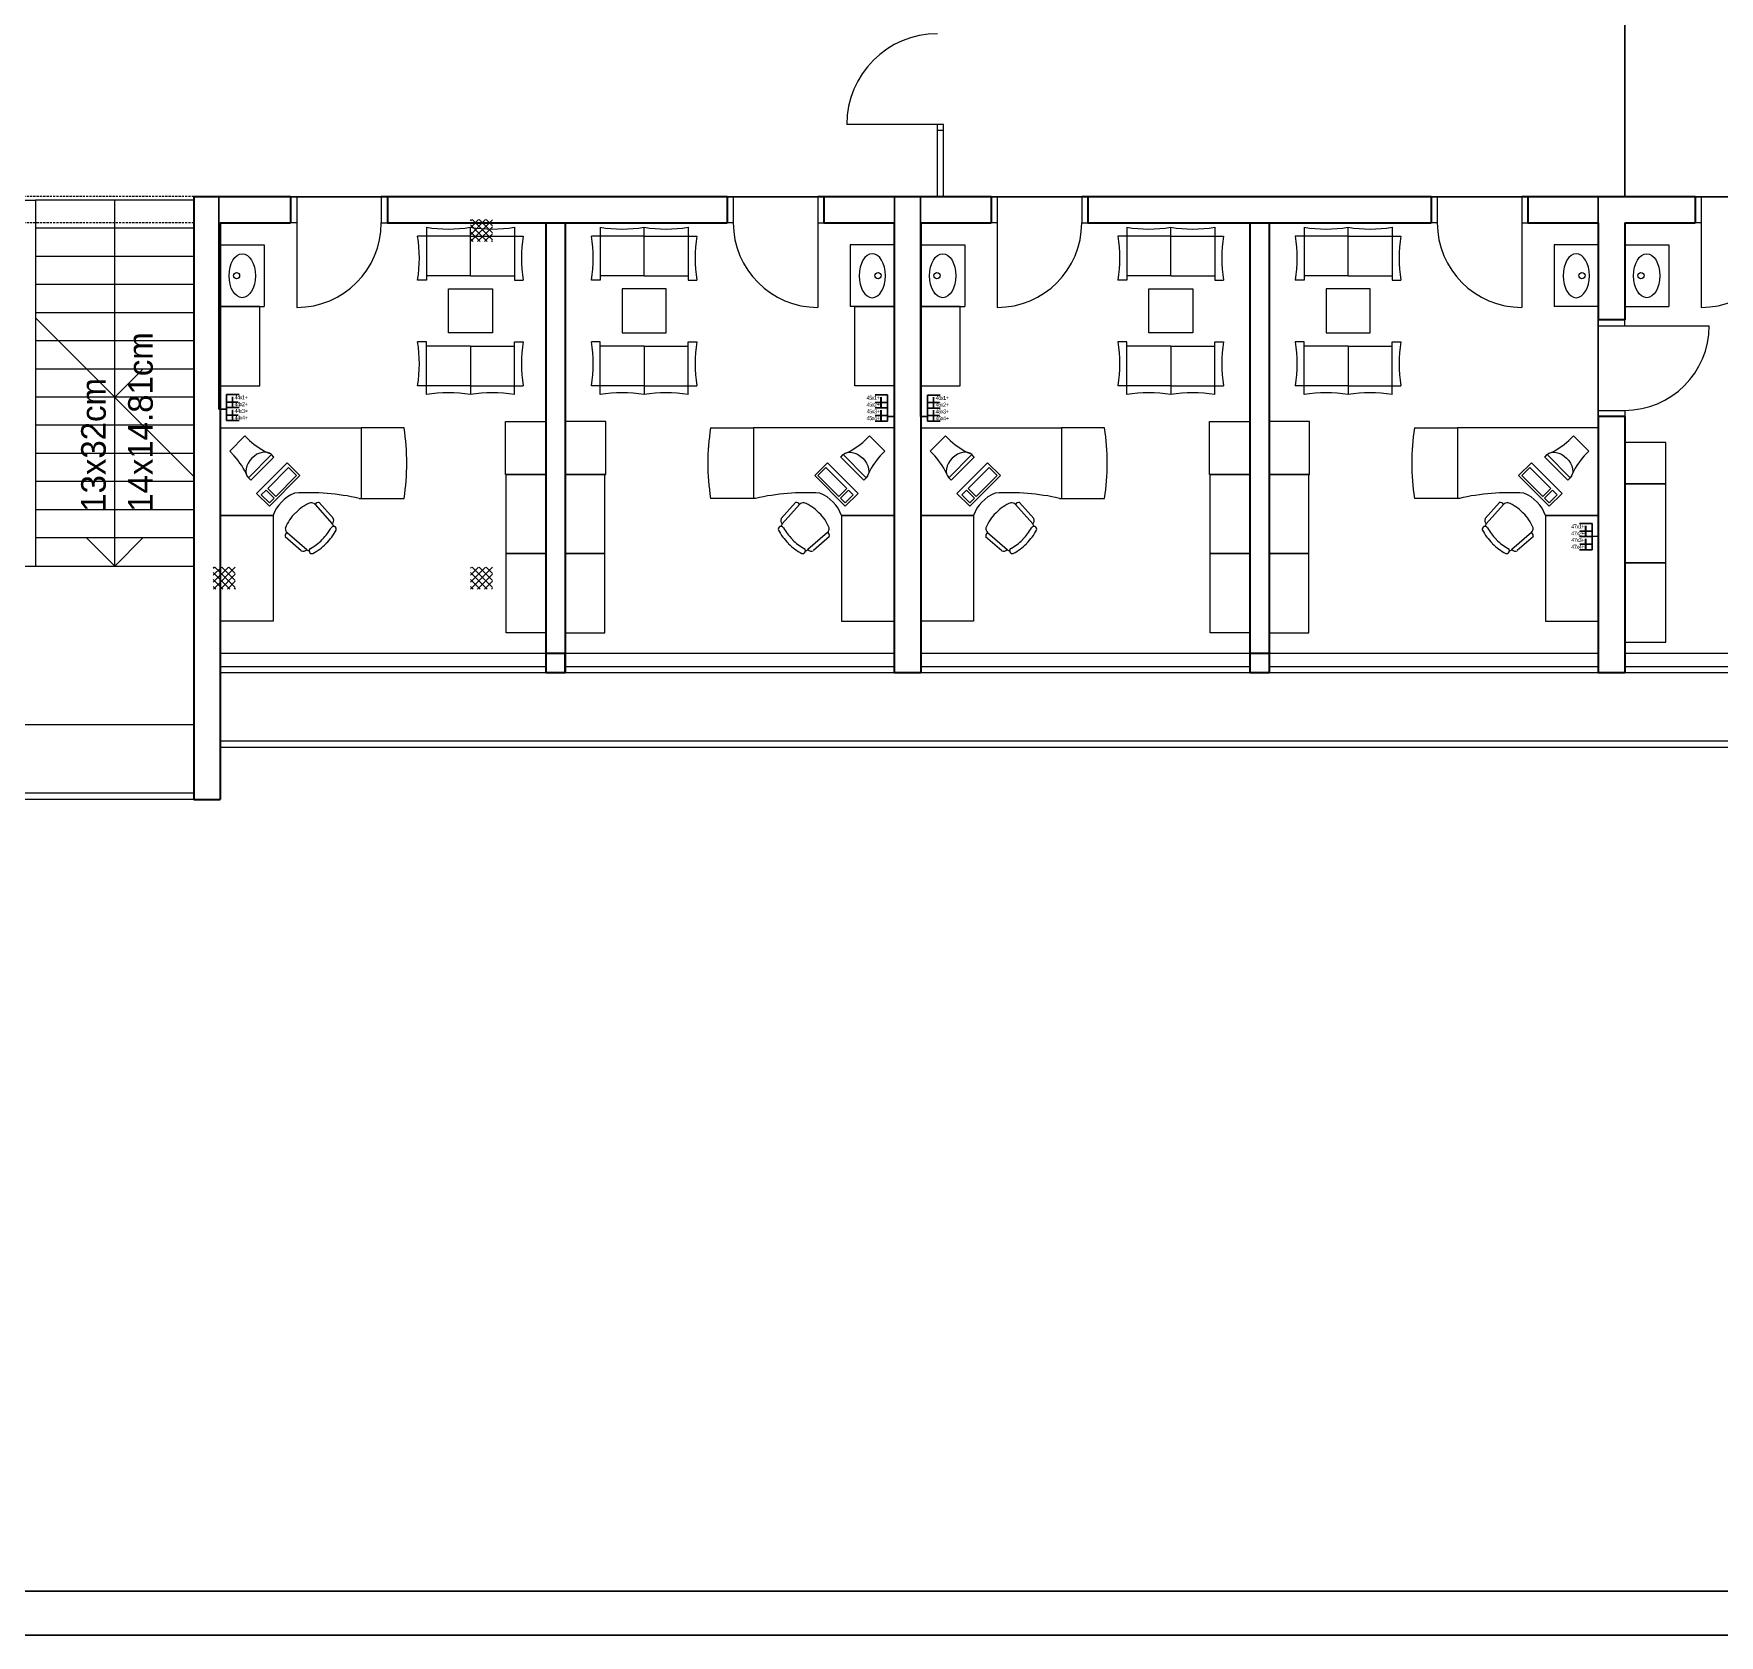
# Model space of a CAD drawing. Header units: inches. Extents: x 11 to 1053, y 2 to 902.
# Drawn here: x 699.1 to 890.7, y 2.9 to 184.9 of the extents above; entities that cross this region are included whole.
import ezdxf

# ---------------------------------------------------------------- set-up
doc = ezdxf.new("R2010")
doc.units = ezdxf.units.IN
doc.header["$MEASUREMENT"] = 0
doc.linetypes.add('DASHED2', pattern=[0.375, 0.25, -0.125])
for name, color, linetype, lineweight in [('A-GREDE', 5, 'DASHED2', 0), ('A-SANITARIJE', 253, 'Continuous', 0), ('OPREMA', 253, 'Continuous', 0), ('STOLARIJA', 5, 'Continuous', 0), ('STUBE', 5, 'Continuous', 0), ('ZID', 5, 'Continuous', 30)]:
    doc.layers.add(name, color=color, linetype=linetype, lineweight=lineweight)
doc.layers.add('SRAFURA', color=2, linetype='Continuous')
doc.styles.add('KOTE', font='stylu.ttf')

msp = doc.modelspace()

# ---------------------------------------------------------------- hatches: boundary and pattern name
at = {"layer": 'SRAFURA'}
h = msp.add_hatch(dxfattribs=at)
h.set_pattern_fill('ANSI37', color=256, scale=4.5, style=0)
h.set_pattern_definition([(45, (9090.4791, 5060.10407), (-0.397747564, 0.397747564), []), (135, (9090.4791, 5060.10407), (-0.397747564, -0.397747564), [])])
h.paths.add_polyline_path([(751.25, 161.3), (751.25, 163.8), (748.75, 163.8), (748.75, 161.3)])
h = msp.add_hatch(dxfattribs=at)
h.set_pattern_fill('ANSI37', color=256, scale=4.5, style=0)
h.set_pattern_definition([(45, (9061.25397, 5020.60407), (-0.397747564, 0.397747564), []), (135, (9061.25397, 5020.60407), (-0.397747564, -0.397747564), [])])
h.paths.add_polyline_path([(722.03, 121.8), (722.03, 124.3), (719.53, 124.3), (719.53, 121.8)])
h = msp.add_hatch(dxfattribs=at)
h.set_pattern_fill('ANSI37', color=256, scale=4.5, style=0)
h.set_pattern_definition([(45, (9090.4791, 5020.60407), (-0.397747564, 0.397747564), []), (135, (9090.4791, 5020.60407), (-0.397747564, -0.397747564), [])])
h.paths.add_polyline_path([(751.25, 121.8), (751.25, 124.3), (748.75, 124.3), (748.75, 121.8)])

# ---------------------------------------------------------------- linework, layer by layer
at = {"color": 85, "true_color": 0x58ba48}
for p, q in [((879.93, 206.41, 50), (879.93, 166.83, 50)), ((879.93, 166.83, 50), (879.93, 166.41, 50)), ((757.23, 166.38), (720.16, 166.38)), ((720.16, 166.38), (720.16, 142.96)), ((796.94, 166.38), (757.23, 166.38)), ((799.91, 166.38), (796.94, 166.38)), ((796.94, 166.38), (796.94, 142.91)), ((828.68, 166.38), (799.91, 166.38)), ((799.91, 166.38), (799.91, 141.42)), ((799.91, 141.42), (799.91, 166.38)), ((876.93, 166.38), (876.93, 127.81)), ((876.93, 166.38), (956.53, 166.38)), ((720.16, 142.96), (720.16, 142.25)), ((720.16, 142.25), (721.02, 142.25)), ((796.94, 142.91), (796.94, 141.4)), ((796.94, 141.4), (796.16, 141.4)), ((799.91, 141.42), (800.69, 141.42)), ((876.93, 127.81), (876.25, 127.77, 50))]:
    msp.add_line(p, q, dxfattribs=at)
at = {"color": 3}
msp.add_line((828.68, 166.38), (876.93, 166.38), dxfattribs=at)
at = {"color": 2}
for p, q in [((722.46, 143.91), (721.02, 143.91)), ((721.02, 143.91), (721.02, 142.43)), ((794.74, 143.86, 50), (796.17, 143.86, 50)), ((796.17, 143.86, 50), (796.17, 142.38, 50)), ((802.13, 143.85), (800.69, 143.85)), ((800.69, 143.85), (800.69, 142.37)), ((721.02, 142.43), (722.46, 142.43)), ((722.46, 142.43), (721.02, 142.43)), ((721.02, 142.43), (721.02, 140.95)), ((796.17, 142.38, 50), (794.74, 142.38, 50)), ((794.74, 142.38, 50), (796.17, 142.38, 50)), ((796.17, 142.38, 50), (796.17, 140.9, 50)), ((800.69, 142.37), (802.13, 142.37)), ((802.13, 142.37), (800.69, 142.37)), ((800.69, 142.37), (800.69, 140.89)), ((721.02, 140.95), (722.46, 140.95)), ((796.17, 140.9, 50), (794.74, 140.9, 50)), ((800.69, 140.89), (802.13, 140.89)), ((874.81, 129.25, 50), (876.25, 129.25, 50)), ((876.25, 129.25, 50), (876.25, 127.77, 50)), ((876.25, 127.77, 50), (874.81, 127.77, 50)), ((874.81, 127.77, 50), (876.25, 127.77, 50)), ((876.25, 127.77, 50), (876.25, 126.28, 50)), ((876.25, 126.28, 50), (874.81, 126.28, 50))]:
    msp.add_line(p, q, dxfattribs=at)
for p, q in [((1048.05, 7.92), (35.54, 7.92)), ((1053.05, 2.92), (10.54, 2.92))]:
    msp.add_line(p, q)
at = {"layer": 'A-GREDE'}
for p, q in [((717.33, 166.41, 50), (679.33, 166.41, 50)), ((717.33, 163.41, 50), (679.33, 163.41, 50))]:
    msp.add_line(p, q, dxfattribs=at)
at = {"layer": 'A-SANITARIJE'}
for p, q in [((720.33, 160.91, 50), (725.33, 160.91, 50)), ((725.33, 160.91, 50), (725.33, 153.91, 50)), ((796.93, 160.91, 50), (791.93, 160.91, 50)), ((791.93, 160.91, 50), (791.93, 153.91, 50)), ((799.93, 160.91, 50), (804.93, 160.91, 50)), ((804.93, 160.91, 50), (804.93, 153.91, 50)), ((876.93, 160.91, 50), (871.93, 160.91, 50)), ((871.93, 160.91, 50), (871.93, 153.91, 50)), ((879.93, 160.91, 50), (884.93, 160.91, 50)), ((884.93, 160.91, 50), (884.93, 153.91, 50)), ((720.33, 153.91, 50), (725.33, 153.91, 50)), ((796.93, 153.91, 50), (791.93, 153.91, 50)), ((799.93, 153.91, 50), (804.93, 153.91, 50)), ((876.93, 153.91, 50), (871.93, 153.91, 50)), ((879.93, 153.91, 50), (884.93, 153.91, 50))]:
    msp.add_line(p, q, dxfattribs=at)
for centre in [(722.18, 157.41, 50), (795.08, 157.41, 50), (801.78, 157.41, 50), (875.08, 157.41, 50), (881.78, 157.41, 50)]:
    msp.add_circle(centre, 0.35, dxfattribs=at)
for centre in [(722.83, 157.41, 50), (802.43, 157.41, 50), (882.43, 157.41, 50)]:
    msp.add_ellipse(centre, major_axis=(0, 2.5), ratio=0.6, dxfattribs=at)
at = {"layer": 'A-SANITARIJE', "extrusion": (0, 0, -1)}
for centre in [(794.43, 157.41, 50), (874.43, 157.41, 50)]:
    msp.add_ellipse(centre, major_axis=(0, 2.5), ratio=0.6, dxfattribs=at)
at = {"layer": 'OPREMA'}
for p, q in [((743.75, 162.91, 50), (743.75, 156.91, 50)), ((748.75, 157.41, 50), (748.75, 162.91, 50)), ((748.75, 157.41, 50), (748.75, 162.91, 50)), ((753.75, 162.91, 50), (753.75, 156.91, 50)), ((763.5, 162.91, 50), (763.5, 156.91, 50)), ((768.5, 157.41, 50), (768.5, 162.91, 50)), ((768.5, 157.41, 50), (768.5, 162.91, 50)), ((773.5, 162.91, 50), (773.5, 156.91, 50)), ((823.35, 162.91, 50), (823.35, 156.91, 50)), ((828.35, 157.41, 50), (828.35, 162.91, 50)), ((828.35, 157.41, 50), (828.35, 162.91, 50)), ((833.35, 162.91, 50), (833.35, 156.91, 50)), ((843.5, 162.91, 50), (843.5, 156.91, 50)), ((848.5, 157.41, 50), (848.5, 162.91, 50)), ((848.5, 157.41, 50), (848.5, 162.91, 50)), ((853.5, 162.91, 50), (853.5, 156.91, 50)), ((748.75, 161.91, 50), (742.75, 161.91, 50)), ((748.75, 161.91, 50), (754.75, 161.91, 50)), ((768.5, 161.91, 50), (762.5, 161.91, 50)), ((768.5, 161.91, 50), (774.5, 161.91, 50)), ((828.35, 161.91, 50), (822.35, 161.91, 50)), ((828.35, 161.91, 50), (834.35, 161.91, 50)), ((848.5, 161.91, 50), (842.5, 161.91, 50)), ((848.5, 161.91, 50), (854.5, 161.91, 50)), ((748.75, 157.41, 50), (743.75, 157.41, 50)), ((748.75, 157.41, 50), (753.75, 157.41, 50)), ((768.5, 157.41, 50), (763.5, 157.41, 50)), ((768.5, 157.41, 50), (773.5, 157.41, 50)), ((828.35, 157.41, 50), (823.35, 157.41, 50)), ((828.35, 157.41, 50), (833.35, 157.41, 50)), ((848.5, 157.41, 50), (843.5, 157.41, 50)), ((848.5, 157.41, 50), (853.5, 157.41, 50)), ((743.75, 156.91, 50), (742.75, 156.91, 50)), ((753.75, 156.91, 50), (754.75, 156.91, 50)), ((763.5, 156.91, 50), (762.5, 156.91, 50)), ((773.5, 156.91, 50), (774.5, 156.91, 50)), ((823.35, 156.91, 50), (822.35, 156.91, 50)), ((833.35, 156.91, 50), (834.35, 156.91, 50)), ((843.5, 156.91, 50), (842.5, 156.91, 50)), ((853.5, 156.91, 50), (854.5, 156.91, 50)), ((743.75, 149.91, 50), (742.75, 149.91, 50)), ((743.75, 143.91, 50), (743.75, 149.91, 50)), ((753.75, 143.91, 50), (753.75, 149.91, 50)), ((753.75, 149.91, 50), (754.75, 149.91, 50)), ((763.5, 149.91, 50), (762.5, 149.91, 50)), ((763.5, 143.91, 50), (763.5, 149.91, 50)), ((773.5, 143.91, 50), (773.5, 149.91, 50)), ((773.5, 149.91, 50), (774.5, 149.91, 50)), ((823.35, 149.91, 50), (822.35, 149.91, 50)), ((823.35, 143.91, 50), (823.35, 149.91, 50)), ((833.35, 143.91, 50), (833.35, 149.91, 50)), ((833.35, 149.91, 50), (834.35, 149.91, 50)), ((843.5, 149.91, 50), (842.5, 149.91, 50)), ((843.5, 143.91, 50), (843.5, 149.91, 50)), ((853.5, 143.91, 50), (853.5, 149.91, 50)), ((853.5, 149.91, 50), (854.5, 149.91, 50)), ((748.75, 149.41, 50), (743.75, 149.41, 50)), ((748.75, 149.41, 50), (748.75, 143.91, 50)), ((748.75, 149.41, 50), (753.75, 149.41, 50)), ((748.75, 149.41, 50), (748.75, 143.91, 50)), ((768.5, 149.41, 50), (763.5, 149.41, 50)), ((768.5, 149.41, 50), (773.5, 149.41, 50)), ((768.5, 149.41, 50), (768.5, 143.91, 50)), ((768.5, 149.41, 50), (768.5, 143.91, 50)), ((828.35, 149.41, 50), (823.35, 149.41, 50)), ((828.35, 149.41, 50), (828.35, 143.91, 50)), ((828.35, 149.41, 50), (833.35, 149.41, 50)), ((828.35, 149.41, 50), (828.35, 143.91, 50)), ((848.5, 149.41, 50), (843.5, 149.41, 50)), ((848.5, 149.41, 50), (853.5, 149.41, 50)), ((848.5, 149.41, 50), (848.5, 143.91, 50)), ((848.5, 149.41, 50), (848.5, 143.91, 50)), ((748.75, 144.91, 50), (742.75, 144.91, 50)), ((748.75, 144.91, 50), (754.75, 144.91, 50)), ((768.5, 144.91, 50), (762.5, 144.91, 50)), ((768.5, 144.91, 50), (774.5, 144.91, 50)), ((828.35, 144.91, 50), (822.35, 144.91, 50)), ((828.35, 144.91, 50), (834.35, 144.91, 50)), ((848.5, 144.91, 50), (842.5, 144.91, 50)), ((848.5, 144.91, 50), (854.5, 144.91, 50)), ((720.33, 140.11, 50), (736.33, 140.11, 50)), ((720.33, 140.11, 50), (720.33, 130.16, 50)), ((722.13, 140.11, 50), (734.53, 140.11, 50)), ((736.33, 140.11, 50), (736.33, 132.11, 50)), ((741.21, 140.11, 50), (736.33, 140.11, 50)), ((776.05, 140.11, 50), (780.93, 140.11, 50)), ((796.93, 140.11, 50), (780.93, 140.11, 50)), ((780.93, 140.11, 50), (780.93, 132.11, 50)), ((795.13, 140.11, 50), (782.73, 140.11, 50)), ((796.93, 140.11, 50), (796.93, 130.16, 50)), ((799.93, 140.11, 50), (815.93, 140.11, 50)), ((799.93, 140.11, 50), (799.93, 130.16, 50)), ((801.73, 140.11, 50), (814.13, 140.11, 50)), ((815.93, 140.11, 50), (815.93, 132.11, 50)), ((820.81, 140.11, 50), (815.93, 140.11, 50)), ((856.05, 140.11, 50), (860.93, 140.11, 50)), ((876.93, 140.11, 50), (860.93, 140.11, 50)), ((860.93, 140.11, 50), (860.93, 132.11, 50)), ((875.13, 140.11, 50), (862.73, 140.11, 50)), ((876.93, 140.11, 50), (876.93, 130.16, 50)), ((736.33, 139.66, 50), (736.33, 132.56, 50)), ((780.93, 139.66, 50), (780.93, 132.56, 50)), ((815.93, 139.66, 50), (815.93, 132.56, 50)), ((860.93, 139.66, 50), (860.93, 132.56, 50)), ((721.4, 137.46, 50), (721.92, 136.93, 50)), ((795.86, 137.46, 50), (795.34, 136.93, 50)), ((801, 137.46, 50), (801.52, 136.93, 50)), ((875.86, 137.46, 50), (875.34, 136.93, 50)), ((723.52, 134.46, 50), (723.79, 134.19, 50)), ((793.74, 134.46, 50), (793.47, 134.19, 50)), ((803.12, 134.46, 50), (803.39, 134.19, 50)), ((873.74, 134.46, 50), (873.47, 134.19, 50)), ((726.45, 132.13, 50), (725.91, 131.59, 50)), ((731.1, 131.42, 50), (733.06, 129.2, 50)), ((731.57, 131.63, 50), (733.18, 129.82, 50)), ((736.11, 132.11, 50), (741.21, 132.11, 50)), ((781.15, 132.11, 50), (776.05, 132.11, 50)), ((785.69, 131.63, 50), (784.08, 129.82, 50)), ((786.16, 131.42, 50), (784.2, 129.2, 50)), ((790.8, 132.13, 50), (791.35, 131.59, 50)), ((806.05, 132.13, 50), (805.51, 131.59, 50)), ((810.7, 131.42, 50), (812.66, 129.2, 50)), ((811.17, 131.63, 50), (812.78, 129.82, 50)), ((815.71, 132.11, 50), (820.81, 132.11, 50)), ((861.15, 132.11, 50), (856.05, 132.11, 50)), ((865.69, 131.63, 50), (864.08, 129.82, 50)), ((866.16, 131.42, 50), (864.2, 129.2, 50)), ((870.8, 132.13, 50), (871.35, 131.59, 50)), ((726.33, 130.16, 50), (720.33, 130.16, 50)), ((790.93, 130.16, 50), (796.93, 130.16, 50)), ((805.93, 130.16, 50), (799.93, 130.16, 50)), ((870.93, 130.16, 50), (876.93, 130.16, 50)), ((727.71, 127.77, 50), (729.53, 126.17, 50)), ((727.93, 128.25, 50), (730.15, 126.29, 50)), ((789.33, 128.25, 50), (787.11, 126.29, 50)), ((789.55, 127.77, 50), (787.73, 126.17, 50)), ((807.31, 127.77, 50), (809.13, 126.17, 50)), ((807.53, 128.25, 50), (809.75, 126.29, 50)), ((869.33, 128.25, 50), (867.11, 126.29, 50)), ((869.55, 127.77, 50), (867.73, 126.17, 50))]:
    msp.add_line(p, q, dxfattribs=at)
at = {"layer": 'OPREMA', "lineweight": 13}
for p, q in [((721.4, 137.46, 50), (723.14, 139.2, 50)), ((723.14, 139.2, 50), (723.67, 138.68, 50)), ((794.12, 139.2, 50), (793.59, 138.68, 50)), ((795.86, 137.46, 50), (794.12, 139.2, 50)), ((801, 137.46, 50), (802.74, 139.2, 50)), ((802.74, 139.2, 50), (803.27, 138.68, 50)), ((874.12, 139.2, 50), (873.59, 138.68, 50)), ((875.86, 137.46, 50), (874.12, 139.2, 50)), ((726.14, 137.08, 50), (723.52, 134.46, 50)), ((723.79, 134.19, 50), (726.41, 136.81, 50)), ((724.44, 132.68, 50), (727.92, 136.16, 50)), ((726.41, 136.81, 50), (726.14, 137.08, 50)), ((727.92, 136.16, 50), (729.38, 134.69, 50)), ((789.34, 136.16, 50), (787.88, 134.69, 50)), ((792.82, 132.68, 50), (789.34, 136.16, 50)), ((790.85, 136.81, 50), (791.12, 137.08, 50)), ((793.47, 134.19, 50), (790.85, 136.81, 50)), ((791.12, 137.08, 50), (793.74, 134.46, 50)), ((805.74, 137.08, 50), (803.12, 134.46, 50)), ((803.39, 134.19, 50), (806.01, 136.81, 50)), ((804.04, 132.68, 50), (807.52, 136.16, 50)), ((806.01, 136.81, 50), (805.74, 137.08, 50)), ((807.52, 136.16, 50), (808.98, 134.69, 50)), ((869.34, 136.16, 50), (867.88, 134.69, 50)), ((872.82, 132.68, 50), (869.34, 136.16, 50)), ((870.85, 136.81, 50), (871.12, 137.08, 50)), ((873.47, 134.19, 50), (870.85, 136.81, 50)), ((871.12, 137.08, 50), (873.74, 134.46, 50)), ((725.72, 133.23, 50), (728.1, 135.61, 50)), ((729.38, 134.69, 50), (725.91, 131.22, 50)), ((729.01, 134.69, 50), (726.64, 132.32, 50)), ((728.1, 135.61, 50), (729.01, 134.69, 50)), ((787.88, 134.69, 50), (791.35, 131.22, 50)), ((789.16, 135.61, 50), (788.25, 134.69, 50)), ((788.25, 134.69, 50), (790.62, 132.32, 50)), ((791.54, 133.23, 50), (789.16, 135.61, 50)), ((805.32, 133.23, 50), (807.7, 135.61, 50)), ((808.98, 134.69, 50), (805.51, 131.22, 50)), ((808.61, 134.69, 50), (806.24, 132.32, 50)), ((807.7, 135.61, 50), (808.61, 134.69, 50)), ((867.88, 134.69, 50), (871.35, 131.22, 50)), ((869.16, 135.61, 50), (868.25, 134.69, 50)), ((868.25, 134.69, 50), (870.62, 132.32, 50)), ((871.54, 133.23, 50), (869.16, 135.61, 50)), ((725.91, 131.22, 50), (724.44, 132.68, 50)), ((724.99, 132.5, 50), (725.54, 133.05, 50)), ((725.91, 131.59, 50), (724.99, 132.5, 50)), ((725.54, 133.05, 50), (726.45, 132.13, 50)), ((726.64, 132.32, 50), (725.72, 133.23, 50)), ((790.62, 132.32, 50), (791.54, 133.23, 50)), ((791.72, 133.05, 50), (790.8, 132.13, 50)), ((791.35, 131.22, 50), (792.82, 132.68, 50)), ((791.35, 131.59, 50), (792.27, 132.5, 50)), ((792.27, 132.5, 50), (791.72, 133.05, 50)), ((805.51, 131.22, 50), (804.04, 132.68, 50)), ((804.59, 132.5, 50), (805.14, 133.05, 50)), ((805.51, 131.59, 50), (804.59, 132.5, 50)), ((805.14, 133.05, 50), (806.05, 132.13, 50)), ((806.24, 132.32, 50), (805.32, 133.23, 50)), ((870.62, 132.32, 50), (871.54, 133.23, 50)), ((871.72, 133.05, 50), (870.8, 132.13, 50)), ((871.35, 131.22, 50), (872.82, 132.68, 50)), ((871.35, 131.59, 50), (872.27, 132.5, 50)), ((872.27, 132.5, 50), (871.72, 133.05, 50))]:
    msp.add_line(p, q, dxfattribs=at)
at = {"layer": 'OPREMA', "elevation": 50}
for points in [[(746.25, 155.91), (751.25, 155.91), (751.25, 150.91), (746.25, 150.91)], [(771, 155.91), (766, 155.91), (766, 150.91), (771, 150.91)], [(825.85, 155.91), (830.85, 155.91), (830.85, 150.91), (825.85, 150.91)], [(851, 155.91), (846, 155.91), (846, 150.91), (851, 150.91)], [(720.33, 144.91), (724.83, 144.91), (724.83, 153.91), (720.33, 153.91)], [(796.93, 144.91), (792.43, 144.91), (792.43, 153.91), (796.93, 153.91)], [(799.93, 144.91), (804.43, 144.91), (804.43, 153.91), (799.93, 153.91)], [(752.73, 140.84), (757.33, 140.84), (757.33, 134.84), (752.73, 134.84)], [(764.13, 140.84), (759.53, 140.84), (759.53, 134.84), (764.13, 134.84)], [(832.73, 140.84), (837.33, 140.84), (837.33, 134.84), (832.73, 134.84)], [(844.13, 140.84), (839.53, 140.84), (839.53, 134.84), (844.13, 134.84)], [(879.93, 133.77), (884.6, 133.77), (884.6, 138.44), (879.93, 138.44)], [(757.33, 125.84), (752.83, 125.84), (752.83, 134.84), (757.33, 134.84)], [(759.53, 125.84), (764.03, 125.84), (764.03, 134.84), (759.53, 134.84)], [(837.33, 125.84), (832.83, 125.84), (832.83, 134.84), (837.33, 134.84)], [(839.53, 125.84), (844.03, 125.84), (844.03, 134.84), (839.53, 134.84)], [(884.6, 124.77), (884.6, 133.77), (879.93, 133.77), (879.93, 124.77)], [(726.33, 118.16), (720.33, 118.16), (720.33, 130.16), (726.33, 130.16)], [(790.93, 118.16), (796.93, 118.16), (796.93, 130.16), (790.93, 130.16)], [(805.93, 118.16), (799.93, 118.16), (799.93, 130.16), (805.93, 130.16)], [(870.93, 118.16), (876.93, 118.16), (876.93, 130.16), (870.93, 130.16)], [(757.33, 116.84), (752.83, 116.84), (752.83, 125.84), (757.33, 125.84)], [(759.53, 116.84), (764.03, 116.84), (764.03, 125.84), (759.53, 125.84)], [(837.33, 116.84), (832.83, 116.84), (832.83, 125.84), (837.33, 125.84)], [(839.53, 116.84), (844.03, 116.84), (844.03, 125.84), (839.53, 125.84)], [(884.6, 115.77), (884.6, 124.77), (879.93, 124.77), (879.93, 115.77)]]:
    msp.add_lwpolyline(points, close=True, dxfattribs=at)
at = {"layer": 'OPREMA'}
for centre, radius, start, end in [((746.25, 178.43, 50), 15.72, 260.8522, 279.1478), ((751.25, 178.43, 50), 15.72, 260.8522, 279.1478), ((766, 178.43, 50), 15.72, 260.8522, 279.1478), ((771, 178.43, 50), 15.72, 260.8522, 279.1478), ((825.85, 178.43, 50), 15.72, 260.8522, 279.1478), ((830.85, 178.43, 50), 15.72, 260.8522, 279.1478), ((846, 178.43, 50), 15.72, 260.8522, 279.1478), ((851, 178.43, 50), 15.72, 260.8522, 279.1478), ((727.23, 159.41, 50), 15.73, 350.8522, 9.1478), ((770.28, 159.41, 50), 15.73, 170.8522, 189.1478), ((746.98, 159.41, 50), 15.73, 350.8522, 9.1478), ((790.03, 159.41, 50), 15.73, 170.8522, 189.1478), ((806.83, 159.41, 50), 15.73, 350.8522, 9.1478), ((849.88, 159.41, 50), 15.73, 170.8522, 189.1478), ((826.98, 159.41, 50), 15.73, 350.8522, 9.1478), ((870.03, 159.41, 50), 15.73, 170.8522, 189.1478), ((727.23, 147.41, 50), 15.73, 350.8522, 9.1478), ((770.28, 147.41, 50), 15.73, 170.8522, 189.1478), ((746.98, 147.41, 50), 15.73, 350.8522, 9.1478), ((790.03, 147.41, 50), 15.73, 170.8522, 189.1478), ((806.83, 147.41, 50), 15.73, 350.8522, 9.1478), ((849.88, 147.41, 50), 15.73, 170.8522, 189.1478), ((826.98, 147.41, 50), 15.73, 350.8522, 9.1478), ((870.03, 147.41, 50), 15.73, 170.8522, 189.1478), ((746.25, 128.38, 50), 15.72, 80.8522, 99.1478), ((751.25, 128.38, 50), 15.72, 80.8522, 99.1478), ((766, 128.38, 50), 15.72, 80.8522, 99.1478), ((771, 128.38, 50), 15.72, 80.8522, 99.1478), ((825.85, 128.38, 50), 15.72, 80.8522, 99.1478), ((830.85, 128.38, 50), 15.72, 80.8522, 99.1478), ((846, 128.38, 50), 15.72, 80.8522, 99.1478), ((851, 128.38, 50), 15.72, 80.8522, 99.1478), ((716.29, 136.11, 50), 25.24, 350.8823, 9.1177), ((800.97, 136.11, 50), 25.24, 170.8823, 189.1177), ((795.89, 136.11, 50), 25.24, 350.8823, 9.1177), ((880.97, 136.11, 50), 25.24, 170.8823, 189.1177), ((730.36, 128.72, 50), 4.28, 111.7299, 160.3954), ((730.43, 107.19, 50), 25.56, 77.144, 93.7011), ((786.83, 107.19, 50), 25.56, 86.2989, 102.856), ((786.9, 128.72, 50), 4.28, 19.6046, 68.2701), ((809.96, 128.72, 50), 4.28, 111.7299, 160.3954), ((810.03, 107.19, 50), 25.56, 77.144, 93.7011), ((866.83, 107.19, 50), 25.56, 86.2989, 102.856), ((866.9, 128.72, 50), 4.28, 19.6046, 68.2701), ((732.34, 126.87, 50), 4.99, 134.285, 157.6401), ((732.39, 126.91, 50), 4.99, 134.285, 135), ((732.48, 127, 50), 4.99, 112.3599, 135.715), ((730.65, 131.02, 50), 0.6, 41.4237, 96.64), ((731.5, 131.18, 50), 0.461, 80.3174, 149.3051), ((785.76, 131.18, 50), 0.461, 30.6949, 99.6826), ((786.61, 131.02, 50), 0.6, 83.36, 138.5763), ((784.78, 127, 50), 4.99, 44.285, 67.6401), ((784.87, 126.91, 50), 4.99, 45, 45.715), ((784.92, 126.87, 50), 4.99, 22.3599, 45.715), ((811.94, 126.87, 50), 4.99, 134.285, 157.6401), ((811.99, 126.91, 50), 4.99, 134.285, 135), ((812.08, 127, 50), 4.99, 112.3599, 135.715), ((810.25, 131.02, 50), 0.6, 41.4237, 96.64), ((811.1, 131.18, 50), 0.461, 80.3174, 149.3051), ((865.76, 131.18, 50), 0.461, 30.6949, 99.6826), ((866.61, 131.02, 50), 0.6, 83.36, 138.5763), ((864.78, 127, 50), 4.99, 44.285, 67.6401), ((864.87, 126.91, 50), 4.99, 45, 45.715), ((864.92, 126.87, 50), 4.99, 22.3599, 45.715), ((728.32, 128.7, 50), 0.6, 173.36, 228.5763), ((727.93, 131.48, 50), 5.68, 315, 331.3009), ((727.8, 131.59, 50), 6.48, 315, 331.6101), ((733.2, 128.6, 50), 0.32, 343.1743, 151.6571), ((732.68, 129.59, 50), 0.546, 313.6974, 24.3636), ((732.61, 128.8, 50), 0.6, 10.2466, 41.4237), ((784.06, 128.6, 50), 0.32, 28.3429, 196.8257), ((789.46, 131.59, 50), 6.48, 208.3899, 225), ((784.58, 129.59, 50), 0.546, 155.6364, 226.3026), ((784.65, 128.8, 50), 0.6, 138.5763, 169.7534), ((789.33, 131.48, 50), 5.68, 208.6991, 225), ((788.94, 128.7, 50), 0.6, 311.4237, 6.64), ((807.92, 128.7, 50), 0.6, 173.36, 228.5763), ((807.53, 131.48, 50), 5.68, 315, 331.3009), ((807.4, 131.59, 50), 6.48, 315, 331.6101), ((812.8, 128.6, 50), 0.32, 343.1743, 151.6571), ((812.28, 129.59, 50), 0.546, 313.6974, 24.3636), ((812.21, 128.8, 50), 0.6, 10.2466, 41.4237), ((864.06, 128.6, 50), 0.32, 28.3429, 196.8257), ((869.46, 131.59, 50), 6.48, 208.3899, 225), ((864.58, 129.59, 50), 0.546, 155.6364, 226.3026), ((864.65, 128.8, 50), 0.6, 138.5763, 169.7534), ((869.33, 131.48, 50), 5.68, 208.6991, 225), ((868.94, 128.7, 50), 0.6, 311.4237, 6.64), ((728.17, 127.85, 50), 0.461, 120.6949, 189.6826), ((730.75, 126.15, 50), 0.32, 118.3429, 286.8257), ((727.87, 131.41, 50), 5.68, 298.6991, 315), ((727.76, 131.54, 50), 6.48, 298.3899, 315), ((727.93, 131.48, 50), 5.68, 314.2193, 315), ((727.8, 131.59, 50), 6.48, 314.4494, 315), ((789.46, 131.59, 50), 6.48, 225, 225.5506), ((789.5, 131.54, 50), 6.48, 225, 241.6101), ((789.33, 131.48, 50), 5.68, 225, 225.7807), ((789.39, 131.41, 50), 5.68, 225, 241.3009), ((786.51, 126.15, 50), 0.32, 253.1743, 61.6571), ((789.09, 127.85, 50), 0.461, 350.3174, 59.3051), ((807.77, 127.85, 50), 0.461, 120.6949, 189.6826), ((810.35, 126.15, 50), 0.32, 118.3429, 286.8257), ((807.47, 131.41, 50), 5.68, 298.6991, 315), ((807.36, 131.54, 50), 6.48, 298.3899, 315), ((807.53, 131.48, 50), 5.68, 314.2193, 315), ((807.4, 131.59, 50), 6.48, 314.4494, 315), ((869.46, 131.59, 50), 6.48, 225, 225.5506), ((869.5, 131.54, 50), 6.48, 225, 241.6101), ((869.33, 131.48, 50), 5.68, 225, 225.7807), ((869.39, 131.41, 50), 5.68, 225, 241.3009), ((866.51, 126.15, 50), 0.32, 253.1743, 61.6571), ((869.09, 127.85, 50), 0.461, 350.3174, 59.3051), ((729.76, 126.66, 50), 0.546, 245.6364, 316.3026), ((730.55, 126.74, 50), 0.6, 228.5763, 259.7534), ((786.71, 126.74, 50), 0.6, 280.2466, 311.4237), ((787.5, 126.66, 50), 0.546, 223.6974, 294.3636), ((809.36, 126.66, 50), 0.546, 245.6364, 316.3026), ((810.15, 126.74, 50), 0.6, 228.5763, 259.7534), ((866.71, 126.74, 50), 0.6, 280.2466, 311.4237), ((867.5, 126.66, 50), 0.546, 223.6974, 294.3636)]:
    msp.add_arc(centre, radius, start, end, dxfattribs=at)
at = {"layer": 'OPREMA', "lineweight": 13}
for centre, radius, start, end in [((729.11, 144.67, 50), 8.1, 227.7518, 247.284), ((788.15, 144.67, 50), 8.1, 292.716, 312.2482), ((808.71, 144.67, 50), 8.1, 227.7518, 247.284), ((868.15, 144.67, 50), 8.1, 292.716, 312.2482), ((715.93, 131.49, 50), 8.1, 22.716, 42.2482), ((725.58, 136.26, 50), 0.986, 33.5396, 34.2467), ((791.68, 136.26, 50), 0.986, 145.7533, 146.4604), ((801.33, 131.49, 50), 8.1, 137.7518, 157.284), ((795.53, 131.49, 50), 8.1, 22.716, 42.2482), ((805.18, 136.26, 50), 0.986, 33.5396, 34.2467), ((871.68, 136.26, 50), 0.986, 145.7533, 146.4604), ((881.33, 131.49, 50), 8.1, 137.7518, 157.284)]:
    msp.add_arc(centre, radius, start, end, dxfattribs=at)
for centre in [(724.83, 135.77, 50), (804.43, 135.77, 50)]:
    msp.add_ellipse(centre, major_axis=(-1.31, -1.31), ratio=0.692308, start_param=3.141593, end_param=6.283185, dxfattribs=at)
at = {"layer": 'OPREMA', "lineweight": 13, "extrusion": (0, 0, -1)}
for centre in [(792.43, 135.77, 50), (872.43, 135.77, 50)]:
    msp.add_ellipse(centre, major_axis=(1.31, -1.31), ratio=0.692308, start_param=3.141593, end_param=6.283185, dxfattribs=at)
at = {"layer": 'STOLARIJA'}
for p, q in [((802.53, 174.61, 50), (791.53, 174.61, 50)), ((801.83, 166.41, 50), (801.83, 174.61, 50)), ((802.53, 166.41, 50), (802.53, 174.61, 50)), ((802.53, 173.91, 50), (801.83, 173.91, 50)), ((802.53, 173.91, 50), (801.83, 173.91, 50)), ((728.33, 166.41, 50), (729.03, 166.41, 50)), ((729.03, 166.41, 50), (729.03, 153.81, 50)), ((739.33, 166.41, 50), (738.63, 166.41, 50)), ((738.63, 166.41, 50), (738.63, 163.41, 50)), ((777.93, 166.41, 50), (778.63, 166.41, 50)), ((778.63, 166.41, 50), (778.63, 163.41, 50)), ((788.93, 166.41, 50), (788.23, 166.41, 50)), ((788.23, 166.41, 50), (788.23, 153.81, 50)), ((807.93, 166.41, 50), (808.63, 166.41, 50)), ((808.63, 166.41, 50), (808.63, 153.81, 50)), ((818.93, 166.41, 50), (818.23, 166.41, 50)), ((818.23, 166.41, 50), (818.23, 163.41, 50)), ((857.93, 166.41, 50), (858.63, 166.41, 50)), ((858.63, 166.41, 50), (858.63, 163.41, 50)), ((868.93, 166.41, 50), (868.23, 166.41, 50)), ((868.23, 166.41, 50), (868.23, 153.81, 50)), ((887.93, 166.41, 50), (888.63, 166.41, 50)), ((888.63, 166.41, 50), (888.63, 153.81, 50)), ((729.03, 163.41, 50), (728.33, 163.41, 50)), ((738.63, 163.41, 50), (739.33, 163.41, 50)), ((778.63, 163.41, 50), (777.93, 163.41, 50)), ((788.23, 163.41, 50), (788.93, 163.41, 50)), ((808.63, 163.41, 50), (807.93, 163.41, 50)), ((818.23, 163.41, 50), (818.93, 163.41, 50)), ((858.63, 163.41, 50), (857.93, 163.41, 50)), ((868.23, 163.41, 50), (868.93, 163.41, 50)), ((888.63, 163.41, 50), (887.93, 163.41, 50)), ((876.93, 152.41, 50), (876.93, 151.71, 50)), ((876.93, 151.71, 50), (889.53, 151.71, 50)), ((879.93, 151.71, 50), (879.93, 152.41, 50)), ((876.93, 141.41, 50), (876.93, 142.11, 50)), ((876.93, 142.11, 50), (879.93, 142.11, 50)), ((879.93, 142.11, 50), (879.93, 141.41, 50)), ((720.33, 114.51, 50), (757.33, 114.51, 50)), ((759.53, 114.51, 50), (796.93, 114.51, 50)), ((799.93, 114.51, 50), (837.33, 114.51, 50)), ((839.53, 114.51, 50), (876.93, 114.51, 50)), ((879.93, 114.51, 50), (956.53, 114.51, 50)), ((720.33, 113.01, 50), (757.33, 113.01, 50)), ((720.33, 112.31, 50), (757.33, 112.31, 50)), ((759.53, 113.01, 50), (796.93, 113.01, 50)), ((759.53, 112.31, 50), (796.93, 112.31, 50)), ((799.93, 113.01, 50), (837.33, 113.01, 50)), ((799.93, 112.31, 50), (837.33, 112.31, 50)), ((839.53, 113.01, 50), (876.93, 113.01, 50)), ((839.53, 112.31, 50), (876.93, 112.31, 50)), ((879.93, 113.01, 50), (956.53, 113.01, 50)), ((879.93, 112.31, 50), (956.53, 112.31, 50)), ((956.53, 104.51, 50), (720.33, 104.51, 50)), ((956.53, 103.81, 50), (720.33, 103.81, 50)), ((717.33, 98.61, 50), (679.33, 98.61, 50)), ((717.33, 97.91, 50), (679.33, 97.91, 50))]:
    msp.add_line(p, q, dxfattribs=at)
for centre, radius, start, end in [((801.83, 174.61, 50), 10.3, 90, 180), ((729.03, 163.41, 50), 9.6, 270, 0), ((788.23, 163.41, 50), 9.6, 180, 270), ((808.63, 163.41, 50), 9.6, 270, 0), ((868.23, 163.41, 50), 9.6, 180, 270), ((888.63, 163.41, 50), 9.6, 270, 0), ((879.93, 151.71, 50), 9.6, 270, 0)]:
    msp.add_arc(centre, radius, start, end, dxfattribs=at)
at = {"layer": 'STUBE'}
for p, q in [((697.33, 166.01, 50), (699.33, 166.01, 50)), ((699.33, 166.01, 50), (699.33, 124.41, 50)), ((717.33, 166.01, 50), (699.33, 166.01, 50)), ((708.33, 139.21, 50), (708.33, 166.01, 50)), ((717.33, 162.81, 50), (699.33, 162.81, 50)), ((717.33, 159.61, 50), (699.33, 159.61, 50)), ((717.33, 156.41, 50), (699.33, 156.41, 50)), ((717.33, 153.21, 50), (699.33, 153.21, 50)), ((717.33, 134.61, 50), (699.33, 152.61, 50)), ((717.33, 150.01, 50), (699.33, 150.01, 50)), ((717.33, 146.81, 50), (699.33, 146.81, 50)), ((708.33, 143.61, 50), (711.53, 146.81, 50)), ((717.33, 143.61, 50), (699.33, 143.61, 50)), ((717.33, 140.41, 50), (699.33, 140.41, 50)), ((708.33, 124.41, 50), (708.33, 139.21, 50)), ((717.33, 137.21, 50), (699.33, 137.21, 50)), ((717.33, 134.01, 50), (699.33, 134.01, 50)), ((717.33, 130.81, 50), (699.33, 130.81, 50)), ((717.33, 127.61, 50), (699.33, 127.61, 50)), ((708.33, 124.41, 50), (705.13, 127.61, 50)), ((708.33, 124.41, 50), (711.53, 127.61, 50)), ((679.33, 124.41, 50), (717.33, 124.41, 50)), ((679.33, 106.41, 50), (717.33, 106.41, 50)), ((679.33, 106.41, 50), (717.33, 106.41, 50))]:
    msp.add_line(p, q, dxfattribs=at)
at = {"layer": 'ZID'}
for p, q in [((717.33, 166.41, 50), (717.33, 97.91, 50)), ((717.33, 166.41, 50), (728.33, 166.41, 50)), ((728.33, 166.41, 50), (728.33, 163.41, 50)), ((739.33, 166.41, 50), (777.93, 166.41, 50)), ((739.33, 166.41, 50), (739.33, 163.41, 50)), ((777.93, 166.41, 50), (777.93, 163.41, 50)), ((788.93, 166.41, 50), (807.93, 166.41, 50)), ((788.93, 166.41, 50), (788.93, 163.41, 50)), ((807.93, 166.41, 50), (807.93, 163.41, 50)), ((818.93, 166.41, 50), (857.93, 166.41, 50)), ((818.93, 166.41, 50), (818.93, 163.41, 50)), ((857.93, 166.41, 50), (857.93, 163.41, 50)), ((868.93, 166.41, 50), (887.93, 166.41, 50)), ((868.93, 166.41, 50), (868.93, 163.41, 50)), ((887.93, 166.41, 50), (887.93, 163.41, 50)), ((720.33, 163.41, 50), (720.33, 97.91, 50)), ((720.33, 163.41, 50), (728.33, 163.41, 50)), ((739.33, 163.41, 50), (757.33, 163.41, 50)), ((757.33, 163.41, 50), (757.33, 112.31, 50)), ((757.33, 163.41, 50), (777.93, 163.41, 50)), ((759.53, 163.41, 50), (759.53, 112.31, 50)), ((788.93, 163.41, 50), (796.93, 163.41, 50)), ((796.93, 163.41, 50), (796.93, 112.31, 50)), ((799.93, 163.41, 50), (799.93, 112.31, 50)), ((799.93, 163.41, 50), (807.93, 163.41, 50)), ((818.93, 163.41, 50), (837.33, 163.41, 50)), ((837.33, 163.41, 50), (837.33, 112.31, 50)), ((837.33, 163.41, 50), (857.93, 163.41, 50)), ((839.53, 163.41, 50), (839.53, 112.31, 50)), ((868.93, 163.41, 50), (876.93, 163.41, 50)), ((876.93, 163.41, 50), (876.93, 152.41, 50)), ((879.93, 163.41, 50), (879.93, 152.41, 50)), ((879.93, 163.41, 50), (887.93, 163.41, 50)), ((879.93, 152.41, 50), (876.93, 152.41, 50)), ((876.93, 141.41, 50), (876.93, 112.31, 50)), ((879.93, 141.41, 50), (876.93, 141.41, 50)), ((879.93, 141.41, 50), (879.93, 112.31, 50)), ((757.33, 114.51, 50), (757.33, 112.31, 50)), ((757.33, 114.51, 50), (759.53, 114.51, 50)), ((759.53, 112.31, 50), (759.53, 114.51, 50)), ((837.33, 114.51, 50), (839.53, 114.51, 50)), ((757.33, 112.31, 50), (759.53, 112.31, 50)), ((757.33, 112.31, 50), (759.53, 112.31, 50)), ((796.93, 112.31, 50), (799.93, 112.31, 50)), ((837.33, 112.31, 50), (839.53, 112.31, 50)), ((876.93, 112.31, 50), (879.93, 112.31, 50)), ((876.93, 112.31, 50), (879.93, 112.31, 50)), ((717.33, 97.91, 50), (720.33, 97.91, 50))]:
    msp.add_line(p, q, dxfattribs=at)

# ---------------------------------------------------------------- texts
at = {"color": 2, "char_height": 1.928, "width": 0.8542, "rotation": 270}
for insert, attachment_point in [((722.71, 143.81), 1), ((722.71, 142.33), 1), ((794.49, 143.76, 50), 7), ((794.49, 142.28, 50), 7), ((802.38, 143.75), 1), ((802.38, 142.27), 1), ((874.56, 129.15, 50), 7), ((874.56, 127.67, 50), 7)]:
    msp.add_mtext('{+}', dxfattribs=dict(at, insert=insert, attachment_point=attachment_point))
at = {"color": 2, "char_height": 0.4626}
for s, insert, attachment_point in [('\\pxt0;{\\W0.8;\\T0.75;44x1+\\P44x2+\\P44x3+\\P44x4+}', (721.96, 143.82), 1), ('\\pxt0;{\\W0.8;\\T0.75;45x1+\\P45x2+\\P45x3+\\P45x4+}', (795.23, 143.77, 50), 3), ('\\pxt0;{\\W0.8;\\T0.75;46x1+\\P46x2+\\P46x3+\\P46x4+}', (801.63, 143.76), 1), ('\\pxt0;{\\W0.8;\\T0.75;47x1+\\P47x2+\\P47x3+\\P47x4+}', (875.31, 129.15, 50), 3)]:
    msp.add_mtext(s, dxfattribs=dict(at, insert=insert, attachment_point=attachment_point))
at = {"layer": 'STUBE', "style": 'KOTE'}
for s, p in [('14x14.81cm', (712.66, 130.59, 50)), ('13x32cm', (707.32, 130.59, 50))]:
    msp.add_text(s, height=2.8, rotation=90, dxfattribs=at).set_placement(p)

doc.saveas('drawing.dxf')
